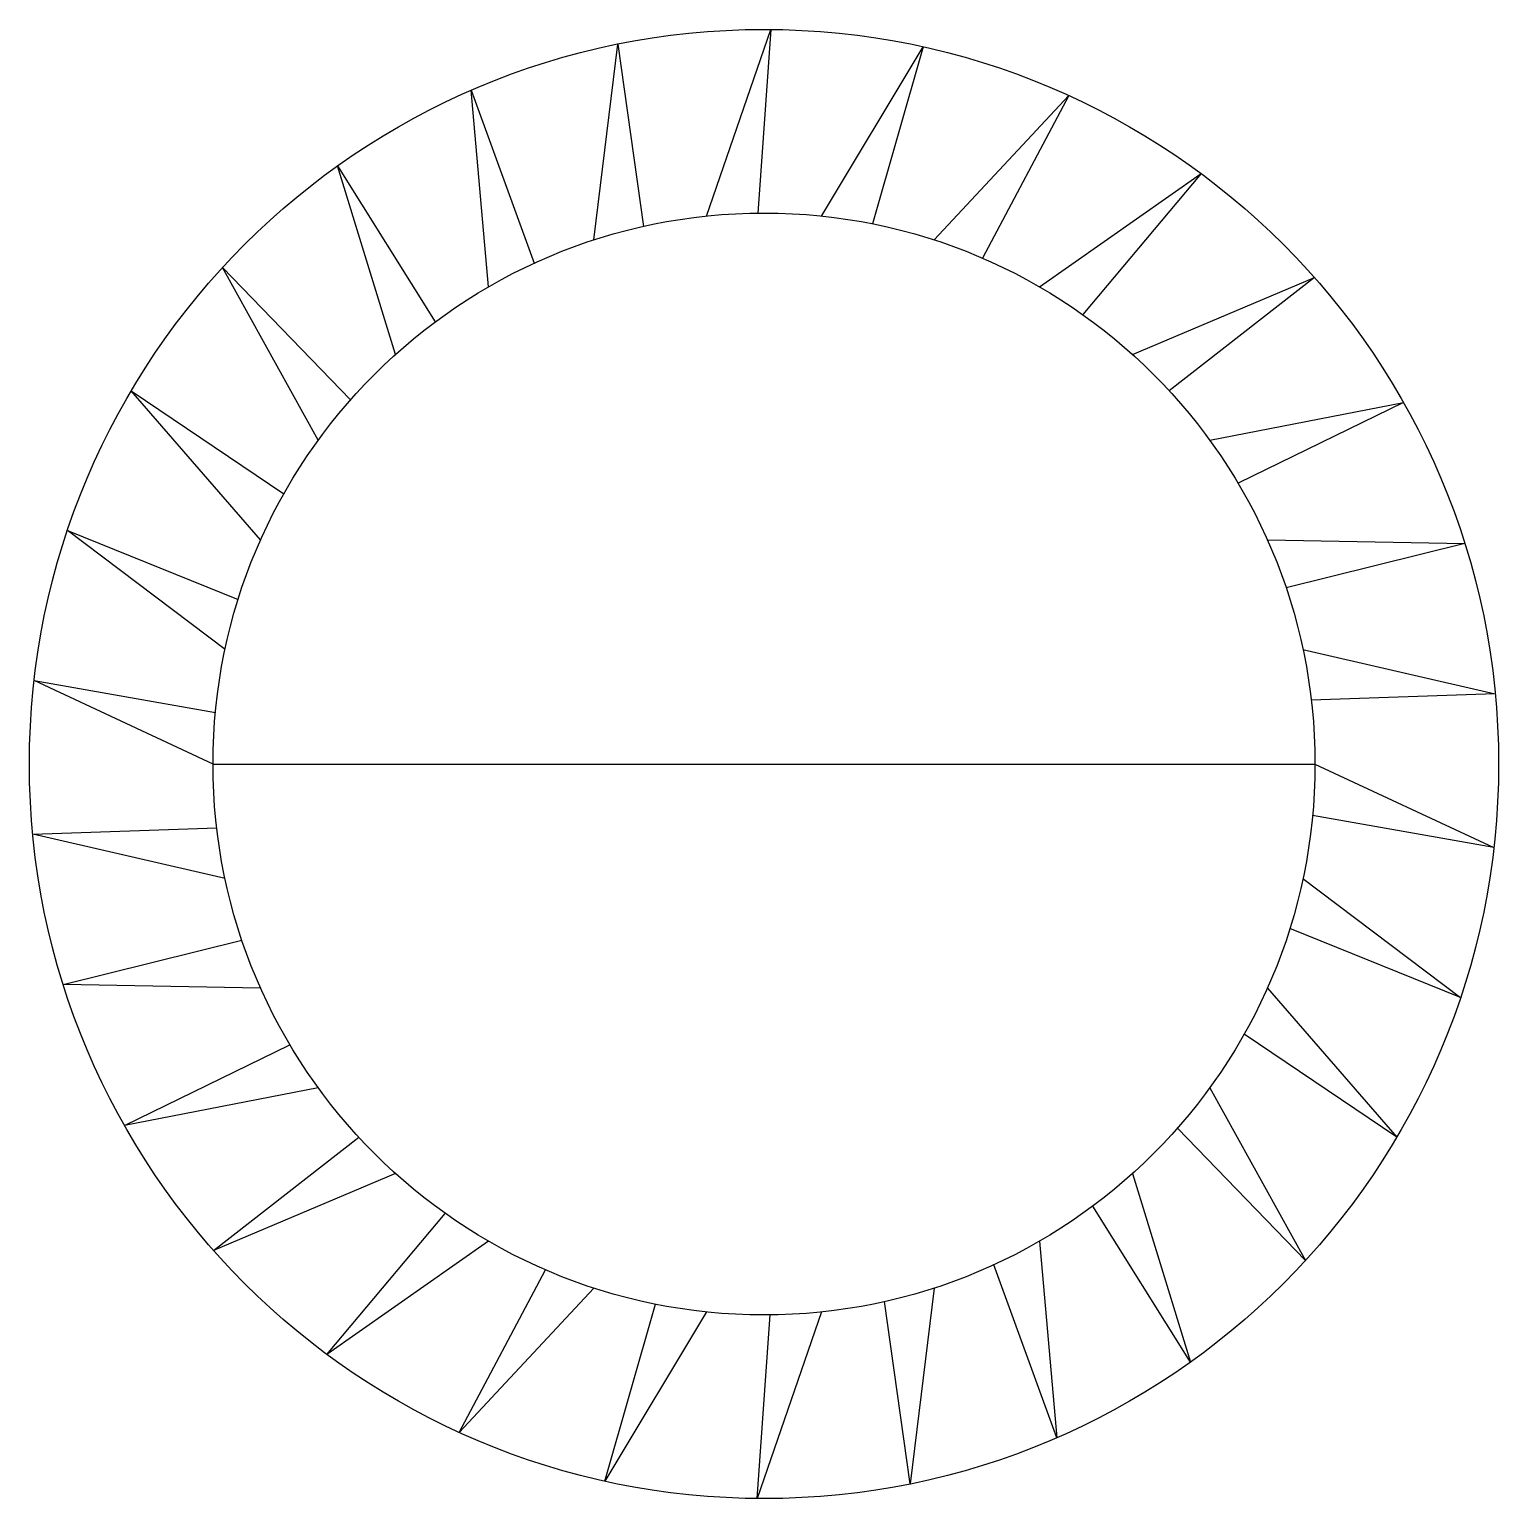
# Model space of a CAD drawing. Extents: x -3 to 3, y -3 to 3.
import ezdxf

# ---------------------------------------------------------------- set-up
doc = ezdxf.new("R2010")
doc.units = 0
doc.header["$MEASUREMENT"] = 0
doc.layers.add('MODELSKETCH_VISIBLE', color=7, linetype='CONTINUOUS')

msp = doc.modelspace()

# ---------------------------------------------------------------- linework, layer by layer
at = {"layer": 'MODELSKETCH_VISIBLE'}
for p, q in [((-0.2352, 2.2377), (0.0273, 2.9999)), ((0.0273, 2.9999), (-0.0252, 2.2499)), ((-0.6953, 2.1399), (-0.597, 2.94)), ((-0.597, 2.94), (-0.4924, 2.1955)), ((0.2352, 2.2377), (0.6504, 2.9287)), ((0.6504, 2.9287), (0.4431, 2.2059)), ((-1.125, 1.9486), (-1.1953, 2.7516)), ((-1.1953, 2.7516), (-0.9381, 2.0451)), ((0.6953, 2.1399), (1.2451, 2.7294)), ((1.2451, 2.7294), (0.8921, 2.0656)), ((-1.5055, 1.6721), (-1.7412, 2.443)), ((-1.7412, 2.443), (-1.3428, 1.8054)), ((1.125, 1.9486), (1.7853, 2.4109)), ((1.7853, 2.4109), (1.3021, 1.835)), ((-1.8203, 1.3225), (-2.2111, 2.0276)), ((-2.2111, 2.0276), (-1.6888, 1.4867)), ((1.5055, 1.6721), (2.2476, 1.9871)), ((2.2476, 1.9871), (1.6551, 1.5242)), ((-2.5843, 1.5235), (-1.961, 1.1031)), ((-2.0555, 0.9152), (-2.5843, 1.5235)), ((1.8203, 1.3225), (2.6116, 1.4763)), ((2.6116, 1.4763), (1.9358, 1.1467)), ((-2.8446, 0.9529), (-2.1475, 0.6713)), ((-2.2008, 0.4678), (-2.8446, 0.9529)), ((2.0555, 0.9152), (2.8615, 0.9011)), ((2.8615, 0.9011), (2.132, 0.7192)), ((2.2008, 0.4678), (2.9863, 0.2865)), ((-2.25, 0), (-2.9806, 0.3407)), ((-2.9806, 0.3407), (-2.2402, 0.2101)), ((-2.25, 0), (-2.9806, 0.3407)), ((-2.9806, 0.3407), (-2.2402, 0.2101)), ((2.9863, 0.2865), (2.2349, 0.2602)), ((-2.25, 0), (2.25, 0)), ((2.25, 0), (2.9806, -0.3407)), ((2.25, 0), (2.9806, -0.3407)), ((2.9806, -0.3407), (2.2402, -0.2101)), ((2.9806, -0.3407), (2.2402, -0.2101)), ((-2.9863, -0.2865), (-2.2349, -0.2602)), ((-2.2008, -0.4678), (-2.9863, -0.2865)), ((2.2008, -0.4678), (2.8446, -0.9529)), ((-2.8615, -0.9011), (-2.132, -0.7192)), ((2.8446, -0.9529), (2.1475, -0.6713)), ((-2.0555, -0.9152), (-2.8615, -0.9011)), ((2.0555, -0.9152), (2.5843, -1.5235)), ((2.5843, -1.5235), (1.961, -1.1031)), ((-2.6116, -1.4763), (-1.9358, -1.1467)), ((-1.8203, -1.3225), (-2.6116, -1.4763)), ((1.8203, -1.3225), (2.2111, -2.0276)), ((2.2111, -2.0276), (1.6888, -1.4867)), ((-2.2476, -1.9871), (-1.6551, -1.5242)), ((-1.5055, -1.6721), (-2.2476, -1.9871)), ((1.5055, -1.6721), (1.7412, -2.443)), ((-1.7853, -2.4109), (-1.3021, -1.835)), ((1.7412, -2.443), (1.3428, -1.8054)), ((-1.125, -1.9486), (-1.7853, -2.4109)), ((1.125, -1.9486), (1.1953, -2.7516)), ((-1.2451, -2.7294), (-0.8921, -2.0656)), ((1.1953, -2.7516), (0.9381, -2.0451)), ((-0.6953, -2.1399), (-1.2451, -2.7294)), ((0.6953, -2.1399), (0.597, -2.94)), ((-0.6504, -2.9287), (-0.4431, -2.2059)), ((0.597, -2.94), (0.4924, -2.1955)), ((-0.2352, -2.2377), (-0.6504, -2.9287)), ((0.2352, -2.2377), (-0.0273, -2.9999)), ((-0.0273, -2.9999), (0.0252, -2.2499))]:
    msp.add_line(p, q, dxfattribs=at)
for radius in [3, 2.25]:
    msp.add_circle((0, 0), radius, dxfattribs=at)

doc.saveas('drawing.dxf')
